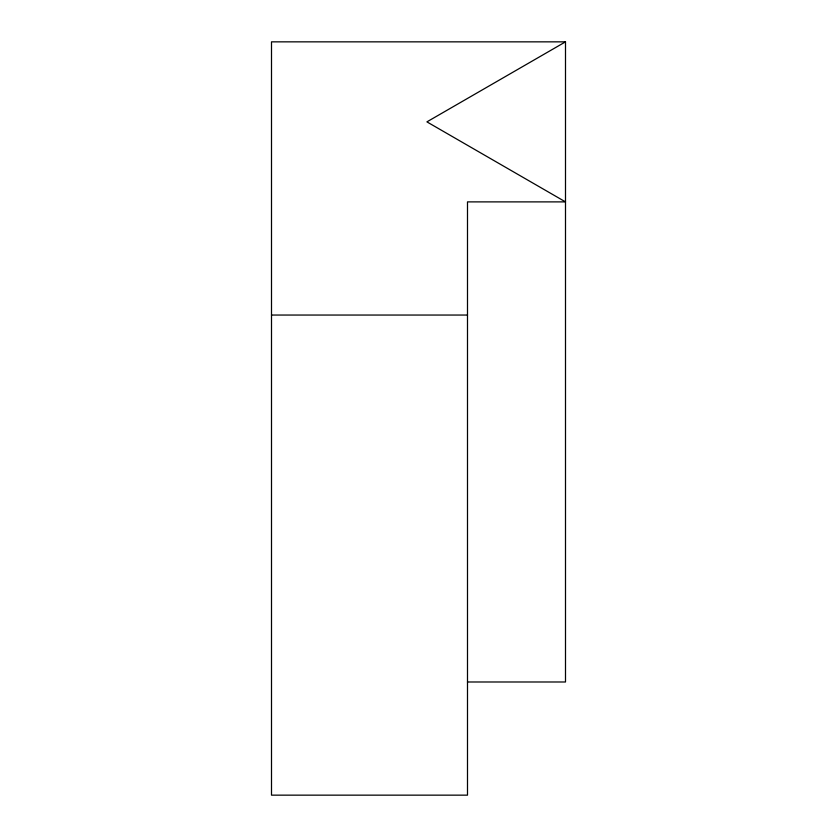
<?xml version="1.0" encoding="UTF-8"?>
<svg xmlns="http://www.w3.org/2000/svg" width="837" height="837" viewBox="0 0 837 837"><rect width="100%" height="100%" fill="white"/><g stroke="black" fill="none" stroke-linecap="round" stroke-linejoin="round"><path stroke-width="1.26" d="M565.498 41.85L426.912 121.867L565.498 201.884L467.496 201.884L467.496 795.15L271.502 795.15L271.502 41.85L565.498 41.85L565.498 681.988L467.496 681.988M271.502 315.047L467.496 315.047"/></g></svg>
